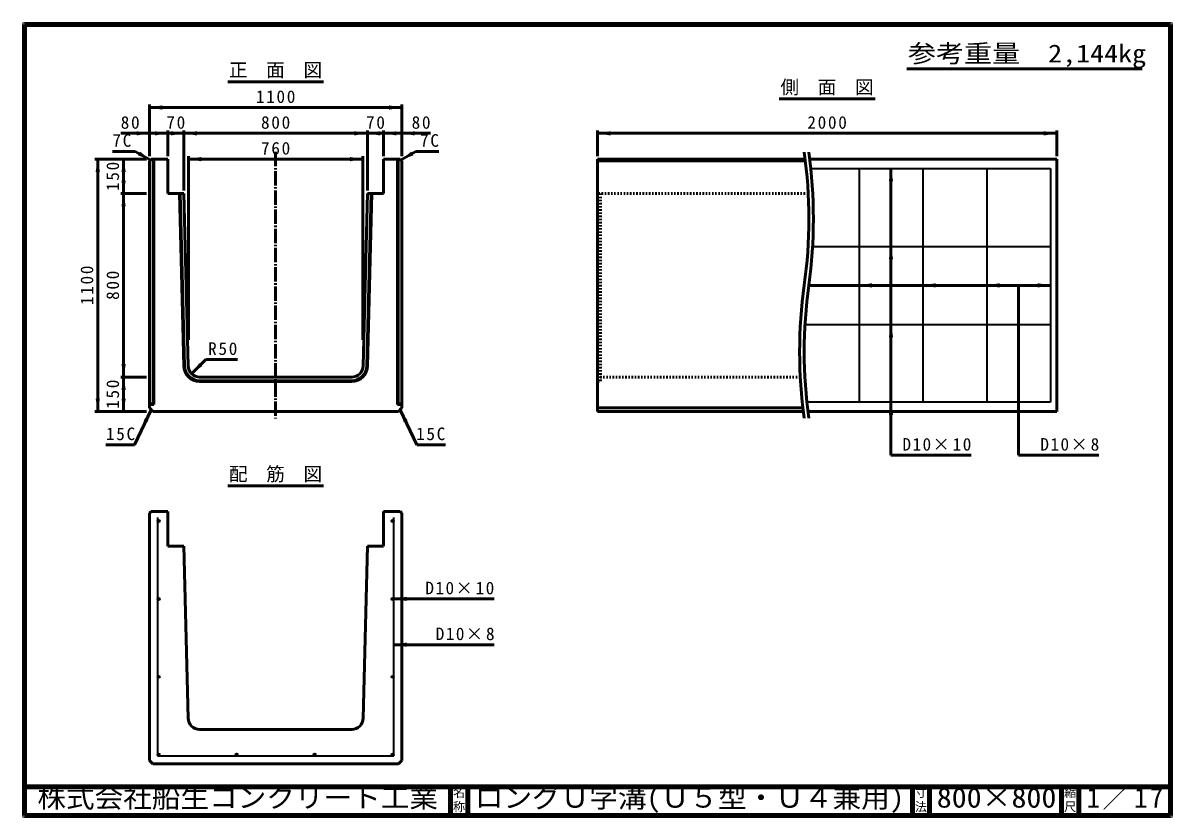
# Model space of a CAD drawing. Units: millimetres, scale not verified. Extents: x 100 to 4105, y 100 to 2870.
import ezdxf
from ezdxf.enums import TextEntityAlignment as Align

# ---------------------------------------------------------------- set-up
doc = ezdxf.new("R2010")
doc.units = ezdxf.units.MM
doc.header["$LTSCALE"] = 5
doc.linetypes.add('USER1', pattern=[13.4, 10, -1.2, 1, -1.2])
doc.linetypes.add('USER2', pattern=[2.2, 1, -1.2])
doc.layers.add('V-nasSTD', color=7, linetype='Continuous', lineweight=50)
doc.styles.add('ＭＳ ゴシック', font='')
doc.styles.get('ＭＳ ゴシック').set_extended_font_data('MS Gothic')

msp = doc.modelspace()

# ---------------------------------------------------------------- hatches: boundary and pattern name
at = {"layer": 'V-nasSTD'}
for points in [[(585.705, 2582.498), (540.705, 2574.998), (585.705, 2567.498)], [(1375.705, 2582.498), (1420.705, 2574.998), (1375.705, 2567.498)], [(495.705, 2477.498), (540.705, 2484.998), (495.705, 2492.498)], [(559.705, 2477.498), (604.705, 2484.998), (559.705, 2492.498)], [(615.705, 2477.498), (660.705, 2484.998), (615.705, 2492.498)], [(706.705, 2492.498), (661.705, 2484.998), (706.705, 2477.498)], [(1254.704, 2492.498), (1299.704, 2484.998), (1254.704, 2477.498)], [(1345.705, 2477.498), (1300.705, 2484.998), (1345.705, 2492.498)], [(1401.705, 2477.498), (1356.705, 2484.998), (1401.705, 2492.498)], [(1465.705, 2477.498), (1420.705, 2484.998), (1465.705, 2492.498)], [(2148.041, 2492.498), (2103.041, 2484.998), (2148.041, 2477.498)], [(3658.041, 2477.498), (3703.041, 2484.998), (3658.041, 2492.498)], [(508.283, 2421.193), (543.504, 2392.198), (500.783, 2408.203)], [(1453.126, 2421.193), (1417.904, 2392.198), (1460.626, 2408.203)], [(353.204, 2349.998), (360.704, 2394.998), (368.204, 2349.998)], [(443.204, 2349.998), (450.704, 2394.998), (458.204, 2349.998)], [(721.704, 2402.498), (676.704, 2394.998), (721.704, 2387.498)], [(1239.704, 2402.498), (1284.704, 2394.998), (1239.704, 2387.498)], [(3132.941, 2317.198), (3125.441, 2362.198), (3117.941, 2317.198)], [(458.204, 2319.998), (450.704, 2274.998), (443.204, 2319.998)], [(443.204, 2229.998), (450.704, 2274.998), (458.204, 2229.998)], [(3132.941, 2045.518), (3125.441, 2090.518), (3117.941, 2045.518)], [(3059.241, 1962.098), (3014.241, 1954.598), (3059.241, 1947.098)], [(3281.641, 1962.098), (3236.641, 1954.598), (3281.641, 1947.098)], [(3504.041, 1962.098), (3459.041, 1954.598), (3504.041, 1947.098)], [(3636.441, 1947.098), (3681.441, 1954.598), (3636.441, 1962.098)], [(3132.941, 1773.678), (3125.441, 1818.678), (3117.941, 1773.678)], [(714.305, 1683.485), (687.788, 1646.362), (724.911, 1672.879)], [(458.204, 1679.998), (450.704, 1634.998), (443.204, 1679.998)], [(443.204, 1589.998), (450.704, 1634.998), (458.204, 1589.998)], [(368.204, 1559.998), (360.704, 1514.998), (353.204, 1559.998)], [(458.204, 1559.998), (450.704, 1514.998), (443.204, 1559.998)], [(3132.941, 1501.998), (3125.441, 1546.998), (3117.941, 1501.998)], [(546.704, 1520.998), (520.743, 1483.485), (534.312, 1477.092)], [(1414.704, 1520.998), (1440.666, 1483.485), (1427.096, 1477.092)], [(568.705, 1132.665, 1), (576.705, 1132.665, 1)], [(1392.705, 1132.665, 1), (1384.705, 1132.665, 1)], [(568.705, 860.985, -1), (576.705, 860.985, -1)], [(1392.705, 860.985, 1), (1384.705, 860.985, 1)], [(1437.705, 868.485), (1392.705, 860.985), (1437.705, 853.485)], [(1437.705, 708.651), (1392.705, 701.151), (1437.705, 693.651)], [(568.705, 589.145, -1), (576.705, 589.145, -1)], [(1392.705, 589.145, 1), (1384.705, 589.145, 1)], [(568.705, 317.465, 0.41421), (572.705, 313.465, 0.66818), (575.533, 320.293, 0.66818)], [(840.705, 317.465, 0.41421), (844.705, 313.465, 0.66818), (847.533, 320.293, 0.66818)], [(1112.705, 317.465, 0.41421), (1116.705, 313.465, 0.66818), (1119.533, 320.293, 0.66818)], [(1392.705, 317.465, 0.66818), (1385.876, 320.293, 0.66818), (1388.705, 313.465, 0.41421)]]:
    msp.add_hatch(color=256, dxfattribs=at).paths.add_polyline_path(points)

# ---------------------------------------------------------------- linework, layer by layer
at = {"layer": 'V-nasSTD', "lineweight": 100}
for p, q in [((105, 2865), (105, 105)), ((4100, 2865), (105, 2865)), ((4100, 105), (4100, 2865)), ((105, 205), (4100, 205)), ((1590, 205), (1590, 105)), ((1650, 205), (1650, 105)), ((3200, 205), (3200, 105)), ((3260, 205), (3260, 105)), ((3720, 205), (3720, 105)), ((3780, 205), (3780, 105)), ((105, 105), (4100, 105))]:
    msp.add_line(p, q, dxfattribs=at)
at = {"layer": 'V-nasSTD'}
for p, q in [((3180.536, 2709.753), (4000.536, 2709.753)), ((813.705, 2664.998), (1147.705, 2664.998)), ((2736.041, 2604.998), (3070.041, 2604.998)), ((540.705, 2584.998), (540.705, 2404.998)), ((1420.705, 2574.998), (540.705, 2574.998)), ((1420.705, 2584.998), (1420.705, 2404.998)), ((540.705, 2484.998), (440.705, 2484.998)), ((604.705, 2484.998), (540.705, 2484.998)), ((604.705, 2494.998), (604.705, 2404.998)), ((660.705, 2484.998), (604.705, 2484.998)), ((660.705, 2494.998), (660.705, 2284.998)), ((1300.705, 2484.998), (660.705, 2484.998)), ((1300.705, 2494.998), (1300.705, 2284.998)), ((1300.705, 2484.998), (1356.705, 2484.998)), ((1356.705, 2494.998), (1356.705, 2404.998)), ((1356.705, 2484.998), (1420.705, 2484.998)), ((1420.705, 2484.998), (1520.705, 2484.998)), ((2103.041, 2494.998), (2103.041, 2404.998)), ((3703.041, 2484.998), (2103.041, 2484.998)), ((3703.041, 2494.998), (3703.041, 2404.998)), ((411.543, 2422.198), (491.543, 2422.198)), ((543.504, 2392.198), (491.543, 2422.198)), ((676.704, 2404.998), (676.704, 1764.998)), ((1284.704, 2404.998), (1284.704, 1764.998)), ((1417.904, 2392.198), (1469.866, 2422.198)), ((1549.866, 2422.198), (1469.866, 2422.198)), ((530.704, 2394.998), (350.704, 2394.998)), ((360.704, 2394.998), (360.704, 1514.998)), ((450.704, 2394.998), (450.704, 2274.998)), ((546.304, 2394.998), (540.704, 2389.398)), ((540.704, 2389.398), (540.704, 1526.998)), ((546.304, 2394.998), (604.704, 2394.998)), ((553.504, 2394.998), (553.504, 1541.398)), ((555.904, 2394.998), (555.904, 1538.998)), ((604.704, 2394.998), (604.704, 2274.998)), ((676.704, 2394.998), (1284.704, 2394.998)), ((1415.104, 2394.998), (1356.704, 2394.998)), ((1356.704, 2394.998), (1356.704, 2274.998)), ((1405.504, 1538.998), (1405.504, 2394.998)), ((1407.904, 1541.398), (1407.904, 2394.998)), ((1415.104, 2394.998), (1420.704, 2389.398)), ((1420.704, 1526.998), (1420.704, 2389.398)), ((2103.041, 2394.998), (2103.041, 1514.998)), ((2826.192, 2394.998), (2103.041, 2394.998)), ((2103.041, 2389.398), (2826.877, 2389.398)), ((2842.192, 2394.998), (3703.041, 2394.998)), ((3703.041, 1514.998), (3703.041, 2394.998)), ((3125.441, 2362.198), (3125.441, 1362.198)), ((530.704, 2274.998), (440.704, 2274.998)), ((450.704, 2274.998), (450.704, 1634.998)), ((604.704, 2274.998), (660.704, 2274.998)), ((645.5, 2274.998), (660.534, 1673.618)), ((647.9, 2274.998), (662.933, 1673.678)), ((660.704, 2274.998), (675.729, 1673.998)), ((1300.704, 2274.998), (1285.679, 1673.998)), ((1313.508, 2274.998), (1298.475, 1673.678)), ((1300.704, 2274.998), (1356.704, 2274.998)), ((1315.909, 2274.998), (1300.875, 1673.618)), ((3681.441, 1954.598), (2838.986, 1954.598)), ((3570.241, 1954.598), (3570.241, 1362.198)), ((687.788, 1646.362), (737.286, 1695.86)), ((737.286, 1695.86), (847.286, 1695.86)), ((530.704, 1634.998), (440.704, 1634.998)), ((450.704, 1634.998), (450.704, 1514.998)), ((715.717, 1634.998), (1245.692, 1634.998)), ((715.717, 1622.198), (1245.692, 1622.198)), ((715.717, 1619.798), (1245.692, 1619.798)), ((540.704, 1541.398), (553.504, 1541.398)), ((540.704, 1538.998), (555.904, 1538.998)), ((540.704, 1526.998), (552.704, 1514.998)), ((553.504, 1541.398), (555.904, 1538.998)), ((1407.904, 1541.398), (1405.504, 1538.998)), ((1405.504, 1538.998), (1420.704, 1538.998)), ((1407.904, 1541.398), (1420.704, 1541.398)), ((1408.704, 1514.998), (1420.704, 1526.998)), ((2818.445, 1526.998), (2103.041, 1526.998)), ((530.704, 1514.998), (350.704, 1514.998)), ((489.136, 1398.79), (546.704, 1520.998)), ((552.704, 1514.998), (1408.704, 1514.998)), ((1472.273, 1398.79), (1414.704, 1520.998)), ((2819.89, 1514.998), (2103.041, 1514.998)), ((3703.041, 1514.998), (2835.89, 1514.998)), ((389.136, 1398.79), (489.136, 1398.79)), ((1472.273, 1398.79), (1572.273, 1398.79)), ((3125.441, 1362.198), (3405.441, 1362.198)), ((3570.241, 1362.198), (3850.241, 1362.198)), ((813.705, 1255.465), (1147.705, 1255.465)), ((546.305, 1165.465), (540.705, 1159.865)), ((546.305, 1165.465), (604.705, 1165.465)), ((604.705, 1165.465), (604.705, 1045.465)), ((1415.105, 1165.465), (1356.705, 1165.465)), ((1356.705, 1165.465), (1356.705, 1045.465)), ((1415.105, 1165.465), (1420.705, 1159.865)), ((540.705, 1159.865), (540.705, 297.465)), ((1420.705, 297.465), (1420.705, 1159.865)), ((604.705, 1045.465), (660.705, 1045.465)), ((660.705, 1045.465), (675.73, 444.465)), ((1300.705, 1045.465), (1285.68, 444.465)), ((1300.705, 1045.465), (1356.705, 1045.465)), ((1392.705, 860.985), (1742.705, 860.985)), ((1392.705, 701.151), (1742.705, 701.151)), ((715.717, 405.465), (1245.692, 405.465)), ((540.705, 297.465), (552.705, 285.465)), ((552.705, 285.465), (1408.705, 285.465)), ((1408.705, 285.465), (1420.705, 297.465))]:
    msp.add_line(p, q, dxfattribs=at)
at = {"layer": 'V-nasSTD', "linetype": 'USER1'}
msp.add_line((980.704, 2419.998), (980.704, 1489.998), dxfattribs=at)
at = {"layer": 'V-nasSTD', "lineweight": 35}
for p, q in [((2845.935, 2362.198), (3681.441, 2362.198)), ((3014.241, 2362.198), (3014.241, 1546.998)), ((3236.641, 2362.198), (3236.641, 1546.998)), ((3459.041, 2362.198), (3459.041, 1546.998)), ((3681.441, 2362.198), (3681.441, 1546.998)), ((2852.285, 2090.518), (3681.441, 2090.518)), ((2825.752, 1818.678), (3681.441, 1818.678)), ((3681.441, 1546.998), (2832.23, 1546.998)), ((568.705, 1145.465), (568.705, 313.465)), ((1392.705, 313.465), (1392.705, 1145.465)), ((568.705, 313.465), (1392.705, 313.465))]:
    msp.add_line(p, q, dxfattribs=at)
at = {"layer": 'V-nasSTD', "linetype": 'USER2'}
for p, q in [((2836.748, 2274.998), (2103.041, 2274.998)), ((2113.041, 2274.998), (2113.041, 1619.798)), ((2809.334, 1634.998), (2103.041, 1634.998)), ((2103.041, 1619.798), (2113.041, 1619.798))]:
    msp.add_line(p, q, dxfattribs=at)
at = {"layer": 'V-nasSTD', "lineweight": 13}
msp.add_lwpolyline([(100, 100), (100, 2870), (4105, 2870), (4105, 100)], close=True, dxfattribs=at)
at = {"layer": 'V-nasSTD', "lineweight": 35}
for centre in [(572.705, 1132.665), (1388.705, 1132.665), (572.705, 860.985), (1388.705, 860.985), (572.705, 589.145), (1388.705, 589.145), (572.705, 317.465), (844.705, 317.465), (1116.705, 317.465), (1388.705, 317.465)]:
    msp.add_circle(centre, 4, dxfattribs=at)
at = {"layer": 'V-nasSTD'}
for centre, radius, start, end in [((1149.041, 2186.998), 1690, 352.10963, 7.89037), ((1165.041, 2186.998), 1690, 352.10963, 7.89037), ((4497.041, 1722.998), 1690, 172.10963, 187.89037), ((4513.041, 1722.998), 1690, 172.10963, 187.89037), ((715.717, 1674.998), 55.2, 181.4321, 270), ((715.717, 1674.998), 52.8, 181.4321, 270), ((715.717, 1674.998), 40, 181.4321, 270), ((1245.692, 1674.998), 40, 270, 358.5679), ((1245.692, 1674.998), 52.8, 270, 358.5679), ((1245.692, 1674.998), 55.2, 270, 358.5679), ((715.717, 445.465), 40, 181.4321, 270), ((1245.692, 445.465), 40, 270, 358.5679)]:
    msp.add_arc(centre, radius, start, end, dxfattribs=at)

# ---------------------------------------------------------------- texts
at = {"layer": 'V-nasSTD', "style": 'ＭＳ ゴシック'}
for s, height, width, p in [('参考重量\u30002,144kg', 62.32, 1.15, (3184.536, 2794.753)), ('株式会社船生コンクリート工業', 69.65, 1.05, (150, 202.5)), ('ロングＵ字溝(Ｕ５型・Ｕ４兼用)', 69.65, 1.05, (1675, 202.5)), ('800×800', 69.65, 1.1, (3285, 202.5))]:
    msp.add_text(s, height=height, dxfattribs=dict(at, width=width)).set_placement(p, align=Align.TOP_LEFT)
for s, height, p in [('正\u3000面\u3000図', 47.65, (817.701, 2729.998)), ('側\u3000面\u3000図', 47.65, (2740.037, 2669.998)), ('配\u3000筋\u3000図', 47.65, (817.701, 1320.465)), ('名', 30.79, (1598.982, 200.999)), ('寸', 30.79, (3208.982, 200.999)), ('縮', 30.79, (3728.982, 200.999)), ('称', 30.79, (1598.976, 151.01)), ('法', 30.79, (3208.976, 151.01)), ('尺', 30.79, (3728.976, 151.01))]:
    msp.add_text(s, height=height, dxfattribs=at).set_placement(p, align=Align.TOP_LEFT)
at = {"layer": 'V-nasSTD', "attachment_point": 1, "style": 'ＭＳ ゴシック'}
for s, insert, char_height in [('\\T1.2;1100', (911.705, 2634.998), 43.99), ('\\T1.2;80', (440.705, 2544.998), 43.99), ('\\T1.2;70', (599.705, 2544.998), 43.99), ('\\T1.2;800', (929.718, 2544.998), 43.99), ('\\T1.2;70', (1295.705, 2544.998), 43.99), ('\\T1.2;80', (1454.705, 2544.998), 43.99), ('\\T1.2;2000', (2833.935, 2544.998), 43.99), ('\\T1.2;7C', (411.543, 2482.198), 43.99), ('\\T1.2;760', (929.718, 2454.998), 43.99), ('\\T1.2;7C', (1483.866, 2482.198), 43.99), ('\\T1.2;R50', (745.286, 1755.86), 43.99), ('\\T1.2;15C', (389.136, 1458.79), 43.99), ('\\T1.2;15C', (1470.273, 1458.79), 43.99), ('\\T1.17;D10×10', (3165.441, 1422.198), 43.99), ('\\T1.17;D10×8', (3646.241, 1422.198), 43.99), ('\\T1.17;D10×10', (1502.705, 920.985), 43.99), ('\\T1.17;D10×8', (1538.705, 761.151), 43.99), ('\\T1.16;1／17', (3807.033, 202.582), 69.65)]:
    msp.add_mtext(s, dxfattribs=dict(at, insert=insert, char_height=char_height))
at = {"layer": 'V-nasSTD', "char_height": 43.99, "attachment_point": 1, "rotation": 90, "style": 'ＭＳ ゴシック'}
for s, insert in [('\\T1.2;150', (390.704, 2284.011)), ('\\T1.2;1100', (300.704, 1885.998)), ('\\T1.2;800', (390.704, 1904.011)), ('\\T1.2;150', (390.704, 1524.011))]:
    msp.add_mtext(s, dxfattribs=dict(at, insert=insert))

doc.saveas('drawing.dxf')
